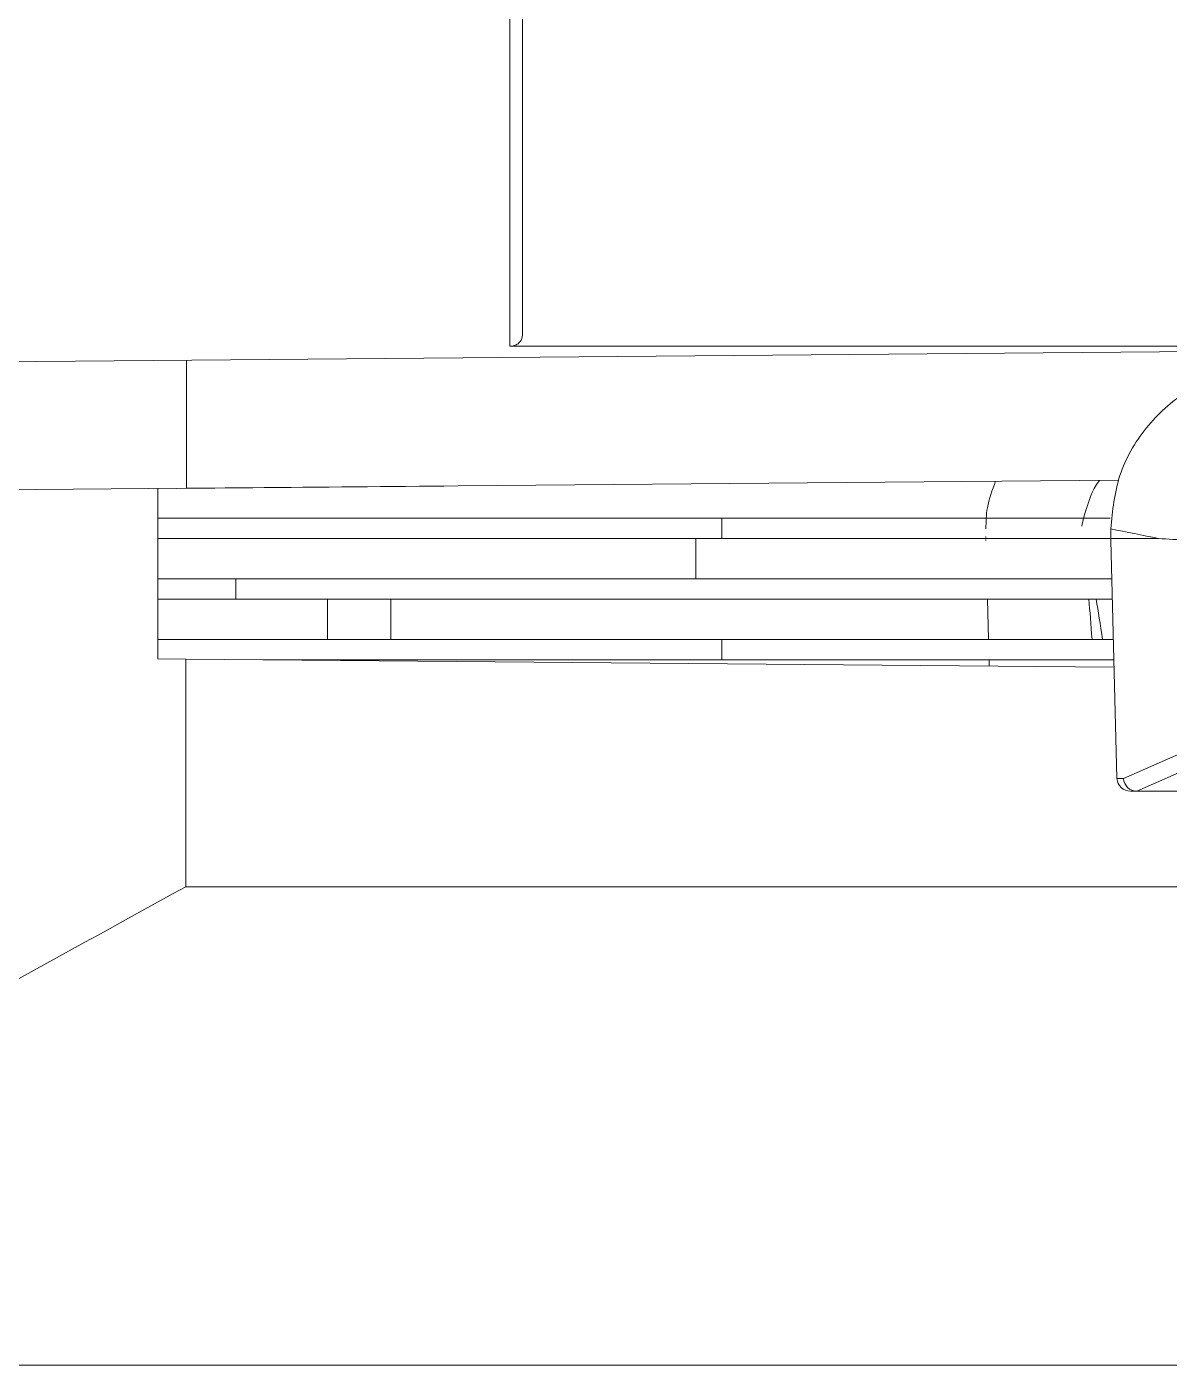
# Model space of a CAD drawing. Extents: x 12.1 to 108.7, y 1 to 80.4.
# Drawn here: x 46.396 to 47.244, y 9.495 to 10.488 of the extents above; entities that cross this region are included whole.
import ezdxf

# ---------------------------------------------------------------- set-up
doc = ezdxf.new("R2010")
doc.units = 0
doc.header["$MEASUREMENT"] = 0
doc.linetypes.add('SLD-Solid', pattern=[0])
doc.layers.add('OBJECT', color=7, linetype='CONTINUOUS')

msp = doc.modelspace()

# ---------------------------------------------------------------- linework, layer by layer
at = {"layer": 'OBJECT', "linetype": 'SLD-Solid', "lineweight": 15}
for p, q in [((46.75435, 10.25129), (46.75435, 15.36323)), ((45.92647, 10.23575), (47.36378, 10.24829)), ((46.75435, 10.25129), (47.3783, 10.25129)), ((46.51446, 10.14588), (46.51446, 10.24088)), ((46.51446, 10.14588), (47.20594, 10.15192)), ((45.92647, 10.14075), (46.51446, 10.14588)), ((46.49311, 10.01932), (46.49311, 10.1457)), ((46.50682, 10.14581), (46.70542, 10.14755)), ((46.49311, 10.12364), (46.91182, 10.12364)), ((46.91182, 10.12364), (46.91182, 10.10864)), ((47.19983, 10.12364), (46.91182, 10.12364)), ((47.20032, 10.11021), (47.20032, 10.11541)), ((46.89252, 10.10864), (46.49311, 10.10864)), ((46.89252, 10.07864), (46.89252, 10.10864)), ((46.91182, 10.10864), (46.89252, 10.10864)), ((47.01709, 10.10864), (46.91182, 10.10864)), ((47.20033, 10.10864), (47.01709, 10.10864)), ((47.23576, 10.10864), (47.20033, 10.10864)), ((47.20498, 9.93088), (47.20036, 10.10707)), ((46.55094, 10.07864), (46.49311, 10.07864)), ((46.55094, 10.07864), (46.55094, 10.06364)), ((46.55094, 10.07864), (47.20111, 10.07864)), ((46.55094, 10.06364), (46.49311, 10.06364)), ((46.55094, 10.06364), (47.2015, 10.06364)), ((46.61895, 10.03364), (46.61895, 10.06364)), ((46.66594, 10.03364), (46.66594, 10.06364)), ((47.1089, 10.06364), (47.10968, 10.03364)), ((46.61895, 10.03364), (46.49311, 10.03364)), ((46.66594, 10.03364), (46.61895, 10.03364)), ((46.66594, 10.03364), (46.91167, 10.03364)), ((46.91165, 10.03364), (46.91165, 10.01864)), ((47.20229, 10.03364), (46.91165, 10.03364)), ((46.49311, 10.01932), (46.51398, 10.01914)), ((46.51398, 10.01914), (46.51398, 9.85029)), ((46.51398, 10.01914), (47.20282, 10.01313)), ((46.57089, 10.01864), (46.91167, 10.01864)), ((47.20268, 10.01864), (46.91165, 10.01864)), ((47.11008, 10.01864), (47.1102, 10.01393)), ((47.20984, 9.93062), (47.25886, 9.95219)), ((47.26878, 9.94273), (47.21972, 9.92114)), ((47.20499, 9.93062), (47.20984, 9.93062)), ((47.21978, 9.92114), (47.21498, 9.92114)), ((47.21972, 9.92114), (47.21978, 9.92114)), ((47.33476, 9.92114), (47.21978, 9.92114)), ((46.51398, 9.85029), (47.70682, 9.85029)), ((45.92616, 9.49529), (47.70682, 9.49529))]:
    msp.add_line(p, q, dxfattribs=at)
for centre, radius, start, end in [((47.22772, 10.11021), 0.12, 180, 180.37304), ((47.32032, 10.11541), 0.12, 179.80861, 180), ((47.32032, 10.11021), 0.12, 180, 180.75006), ((47.22772, 10.11021), 0.12, 181.1266, 181.5), ((47.32032, 10.11021), 0.12, 180.75006, 181.5), ((47.21498, 9.93114), 0.01, 181.5, 183), ((47.21498, 9.93114), 0.01, 183, 270)]:
    msp.add_arc(centre, radius, start, end, dxfattribs=at)
for centre, major_axis, ratio, start_param, end_param in [((46.70693, 8.04614), (2.34119, 0), 0.904333, 1.342949, 1.358461), ((47.20788, 9.53833), (-0.02898, 0.56952), 0.013598, 5.76628, 5.885869), ((47.23682, 9.53991), (-0.058, 0.56952), 0.026987, 5.758637, 5.8767), ((47.21975, 9.93114), (-0.00206, 0.00979), 0.992047, 1.417491, 2.929573)]:
    msp.add_ellipse(centre, major_axis=major_axis, ratio=ratio, start_param=start_param, end_param=end_param, dxfattribs=at)
for points, knots in [([(46.76382, 10.2608), (46.76382, 10.27773), (46.76382, 10.42172), (46.76382, 10.56692), (46.76382, 10.69504)], [0, 0, 0, 0, 0.117583, 1, 1, 1, 1]), ([(46.76382, 10.2608), (46.76363, 10.2591), (46.76331, 10.25623), (46.7608, 10.25321), (46.75783, 10.25157), (46.75546, 10.25138), (46.75435, 10.25129)], [0, 0, 0, 0, 0.367189, 0.619672, 0.822539, 1, 1, 1, 1]), ([(47.20032, 10.11581), (47.20169, 10.12929), (47.20442, 10.15625), (47.22521, 10.19187), (47.25493, 10.21927), (47.2798, 10.22783), (47.29187, 10.23199)], [0, 0, 0, 0, 0.253584, 0.507165, 0.760847, 1, 1, 1, 1]), ([(47.10772, 10.11592), (47.10782, 10.12112), (47.10806, 10.13326), (47.11244, 10.14462), (47.11494, 10.15112)], [0, 0, 0, 0, 0.42828, 1, 1, 1, 1]), ([(47.17887, 10.11791), (47.17889, 10.11802), (47.17911, 10.11905), (47.17985, 10.12237), (47.18311, 10.13348), (47.18624, 10.14409), (47.192, 10.15168), (47.19209, 10.1518)], [0, 0, 0, 0, 0.009492, 0.090688, 0.291756, 0.989359, 1, 1, 1, 1]), ([(47.32298, 10.09955), (47.32228, 10.09966), (47.31876, 10.1002), (47.30399, 10.10239), (47.27556, 10.10639), (47.25006, 10.10783), (47.23576, 10.10864)], [0, 0, 0, 0, 0.024148, 0.120739, 0.507103, 1, 1, 1, 1]), ([(46.51398, 9.85029), (46.41367, 9.7954), (46.21268, 9.68544), (46.02178, 9.55875), (45.92616, 9.49529)], [0, 0, 0, 0, 0.499094, 1, 1, 1, 1])]:
    msp.add_open_spline(points, degree=3, knots=knots, dxfattribs=at)

doc.saveas('drawing.dxf')
